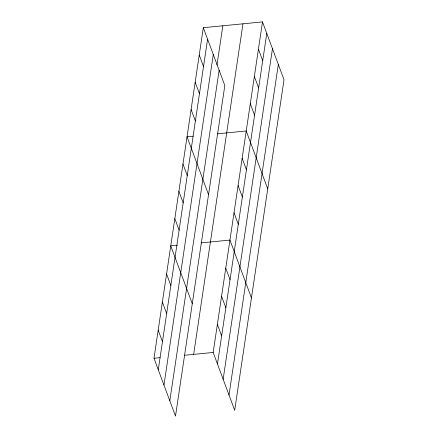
<?xml version="1.0" encoding="UTF-8"?>
<svg xmlns="http://www.w3.org/2000/svg" width="438" height="438" viewBox="0 0 438 438"><rect width="100%" height="100%" fill="white"/><g stroke="black" fill="none" stroke-linecap="round" stroke-linejoin="round"><path stroke-width="0.66" d="M203.309 27.698L224.82 85.541L175.501 416.1L153.99 358.257L203.309 27.698L262.499 21.9L284.01 79.743L234.691 410.302L213.18 352.459L262.499 21.9M158.271 369.771L207.59 39.212M163.96 385.057L213.279 54.504M216.985 65.027L222.843 25.787M169.818 400.808L219.137 70.255M193.645 354.369L242.964 23.811M217.462 363.973L266.78 33.414M223.145 379.259L272.463 48.706M229.003 395.01L278.322 64.457M193.098 136.191L187.037 136.782L208.548 194.625M217.297 133.814L246.222 130.984L267.733 188.827M177.494 245.203L170.76 245.866L192.271 303.709M201.026 242.898L229.945 240.068L251.461 297.911M153.99 358.257L160.051 357.66M184.256 355.289L213.18 352.459M258.425 49.171L262.712 60.685M254.358 76.442L258.639 87.956M250.29 103.713L254.571 115.227M242.154 158.255L246.435 169.769M199.241 54.969L203.522 66.483M238.086 185.526L242.367 197.04M195.173 82.24L199.454 93.754M234.012 212.797L238.299 224.311M191.105 109.511L195.386 121.025M225.756 268.166L230.038 279.679M182.964 164.053L187.25 175.567M221.562 296.263L225.844 307.777M178.896 191.324L183.177 202.838M217.368 324.361L221.65 335.875M174.828 218.595L179.109 230.109M166.566 273.964L170.847 285.477M162.378 302.061L166.659 313.575M158.184 330.159L162.465 341.673"/></g></svg>
